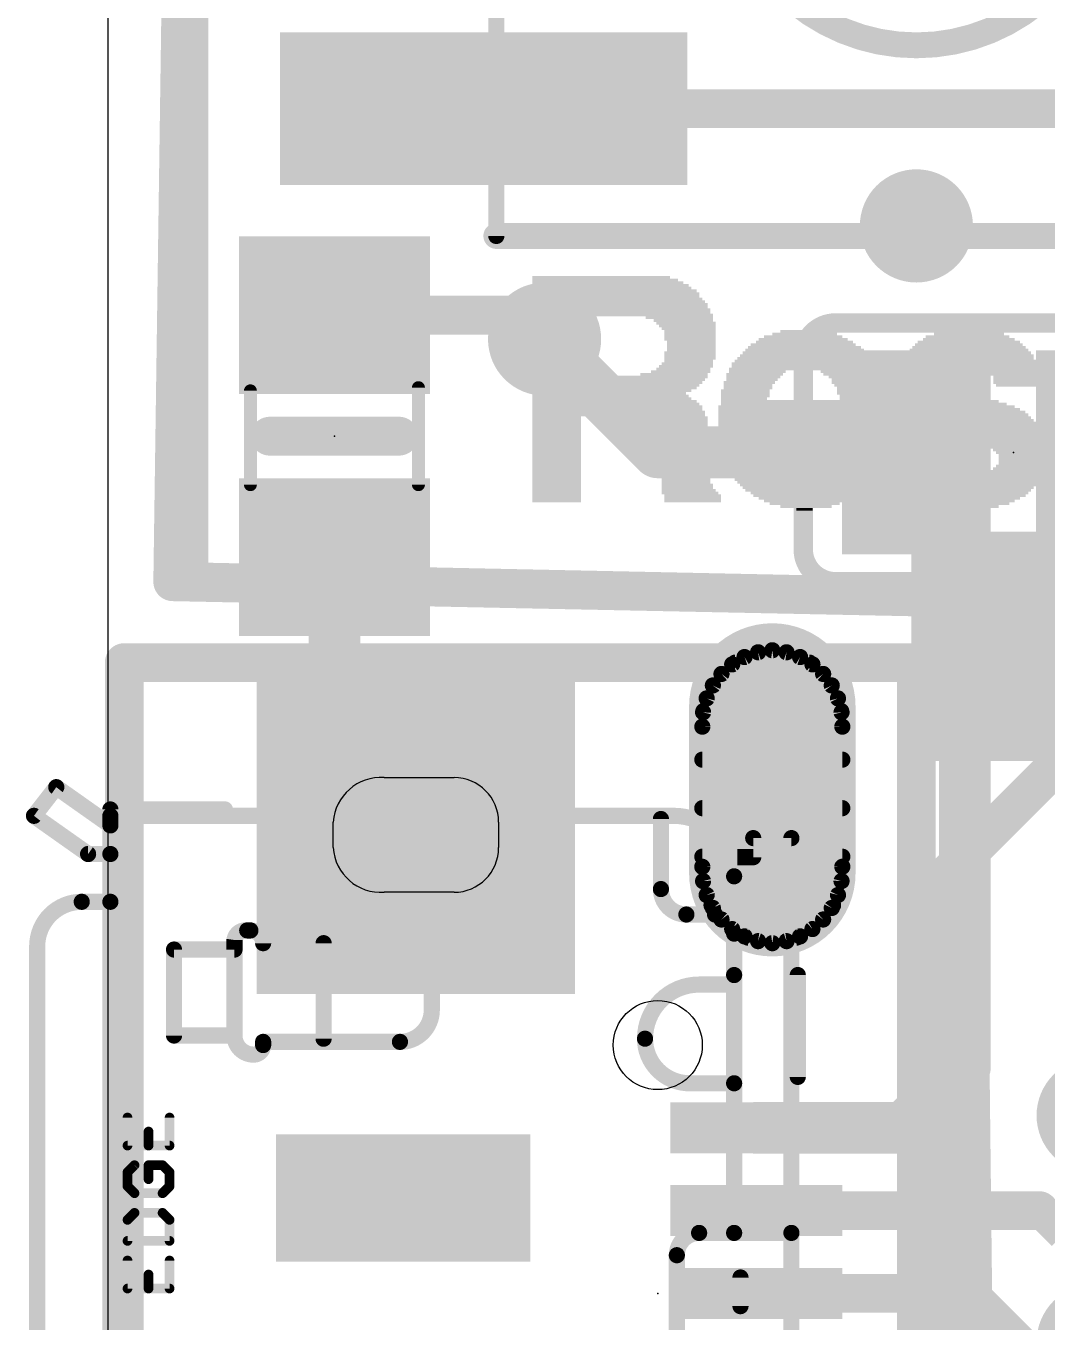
# Model space of a CAD drawing. Extents: x -3.4 to 68.6, y -0.2 to 53.3.
# Drawn here: x -0.65 to 7.38, y 37.88 to 48.05 of the extents above; entities that cross this region are included whole.
import ezdxf

# ---------------------------------------------------------------- set-up
doc = ezdxf.new("R2010")
doc.units = 0
for name, color, linetype in [('1', 12, 'CONTINUOUS'), ('16', 132, 'CONTINUOUS'), ('17', 110, 'CONTINUOUS'), ('18', 3, 'CONTINUOUS'), ('20', 53, 'CONTINUOUS'), ('200', 4, 'CONTINUOUS'), ('21', 40, 'CONTINUOUS'), ('22', 6, 'CONTINUOUS'), ('23', 53, 'CONTINUOUS'), ('24', 53, 'CONTINUOUS'), ('31', 253, 'CONTINUOUS'), ('32', 253, 'CONTINUOUS'), ('51', 253, 'CONTINUOUS')]:
    doc.layers.add(name, color=color, linetype=linetype)

# ---------------------------------------------------------------- blocks, each defined once
blk = doc.blocks.new('RECT')
blk.add_solid([(-0.5, -0.5), (0.5, -0.5), (-0.5, 0.5), (0.5, 0.5)])
blk = doc.blocks.new('OFFSETP100')
at = {"const_width": 1}
blk.add_lwpolyline([(0, 0), (1, 0)], dxfattribs=at)
at = {"const_width": 0.5}
for points in [[(0, 0.25, 1), (0, -0.25)], [(1, -0.25, 1), (1, 0.25)]]:
    blk.add_lwpolyline(points, format="xyb", dxfattribs=at)
blk = doc.blocks.new('SQUAREP')
blk.add_solid([(-0.5, -0.5), (0.5, -0.5), (-0.5, 0.5), (0.5, 0.5)])
blk = doc.blocks.new('ROUNDV')
at = {"const_width": 0.5}
blk.add_lwpolyline([(0, -0.25, 1), (0, 0.25, 1), (0, -0.25)], format="xyb", dxfattribs=at)

msp = doc.modelspace()

# ---------------------------------------------------------------- linework, layer by layer
at = {"layer": '1'}
for points, const_width in [([(0.508, 43.688), (0.635, 52.705)], 0.3048), ([(2.95, 47.403), (9.75, 47.403)], 0.3048), ([(1.778, 45.781), (3.241, 45.781)], 0.3048), ([(3.241, 45.781), (3.429, 45.593)], 0.3048), ([(1.778, 43.881), (1.778, 42.34)], 0.4064), ([(6.731, 43.561), (0.508, 43.688)], 0.3048), ([(6.731, 32.258), (6.731, 43.561)], 0.3048), ([(6.731, 42.802), (7.109, 43.18)], 0.4064), ([(0.127, 43.053), (0.127, 32.893)], 0.3048), ([(6.35, 43.053), (0.127, 43.053)], 0.3048), ([(6.35, 32.893), (6.35, 43.053)], 0.3048), ([(6.731, 39.878), (6.731, 42.802)], 0.4064), ([(1.778, 42.34), (2.418, 41.7)], 0.4064), ([(6.253, 39.4), (6.731, 39.878)], 0.4064), ([(5.093, 39.4), (6.253, 39.4)], 0.4064), ([(5.093, 38.75), (7.315, 38.75)], 0.3048), ([(7.315, 38.75), (7.5038, 38.5612)], 0.254), ([(5.093, 38.1), (6.792, 38.1)], 0.3048), ([(6.792, 38.1), (7.173, 37.719)], 0.254)]:
    msp.add_lwpolyline(points, dxfattribs=dict(at, const_width=const_width))
for points, const_width in [([(2.95, 47.4792, 1), (2.95, 47.3268)], 0.1524), ([(1.778, 45.8572, 1), (1.778, 45.7048)], 0.1524), ([(3.2949, 45.8349, 1), (3.1871, 45.7271)], 0.1524), ([(3.241, 45.7048, 1), (3.241, 45.8572)], 0.1524), ([(3.3751, 45.5391, 1), (3.4829, 45.6469)], 0.1524), ([(1.8796, 43.881, 1), (1.6764, 43.881)], 0.2032), ([(0.5096, 43.7642, 1), (0.5064, 43.6118)], 0.1524), ([(0.4318, 43.6891, 1), (0.5842, 43.6869)], 0.1524), ([(6.8072, 43.561, 1), (6.6548, 43.561)], 0.1524), ([(6.7294, 43.4848, 1), (6.7326, 43.6372)], 0.1524), ([(7.1808, 43.1082, 1), (7.0372, 43.2518)], 0.2032), ([(0.2032, 43.053, 1), (0.0508, 43.053)], 0.1524), ([(0.127, 43.1292, 1), (0.127, 42.9768)], 0.1524), ([(6.4262, 43.053, 1), (6.2738, 43.053)], 0.1524), ([(6.35, 42.9768, 1), (6.35, 43.1292)], 0.1524), ([(6.8326, 42.802, 1), (6.6294, 42.802)], 0.2032), ([(6.6592, 42.8738, 1), (6.8028, 42.7302)], 0.2032), ([(1.8498, 42.4118, 1), (1.7062, 42.2682)], 0.2032), ([(1.6764, 42.34, 1), (1.8796, 42.34)], 0.2032), ([(2.3462, 41.6282, 1), (2.4898, 41.7718)], 0.2032), ([(6.8028, 39.8062, 1), (6.6592, 39.9498)], 0.2032), ([(6.6294, 39.878, 1), (6.8326, 39.878)], 0.2032), ([(5.093, 39.5016, 1), (5.093, 39.2984)], 0.2032), ([(6.253, 39.2984, 1), (6.253, 39.5016)], 0.2032), ([(6.1812, 39.4718, 1), (6.3248, 39.3282)], 0.2032), ([(5.093, 38.8262, 1), (5.093, 38.6738)], 0.1524), ([(7.3599, 38.7949, 1), (7.2701, 38.7051)], 0.127), ([(7.315, 38.6738, 1), (7.315, 38.8262)], 0.1524), ([(5.093, 38.1762, 1), (5.093, 38.0238)], 0.1524), ([(6.8369, 38.1449, 1), (6.7471, 38.0551)], 0.127), ([(6.792, 38.0238, 1), (6.792, 38.1762)], 0.1524)]:
    msp.add_lwpolyline(points, format="xyb", dxfattribs=dict(at, const_width=const_width))
at = {"layer": '16'}
for points, const_width in [([(0.635, 43.688), (0.635, 52.705)], 0.3048), ([(11.176, 45.974), (6.477, 41.275)], 0.3048), ([(3.429, 45.593), (4.318, 44.704)], 0.4064), ([(4.318, 44.704), (6.35, 44.704)], 0.4064), ([(6.731, 43.561), (0.635, 43.688)], 0.3048), ([(6.858, 32.258), (6.731, 43.561)], 0.3048), ([(0.127, 43.053), (0.127, 32.893)], 0.3048), ([(6.35, 43.053), (0.127, 43.053)], 0.3048), ([(6.35, 32.893), (6.35, 43.053)], 0.3048), ([(6.477, 29.21), (6.477, 41.275)], 0.3048)]:
    msp.add_lwpolyline(points, dxfattribs=dict(at, const_width=const_width))
for points, const_width in [([(3.5008, 45.6648, 1), (3.3572, 45.5212)], 0.2032), ([(4.318, 44.8056, 1), (4.318, 44.6024)], 0.2032), ([(6.35, 44.6024, 1), (6.35, 44.8056)], 0.2032), ([(4.2462, 44.6322, 1), (4.3898, 44.7758)], 0.2032), ([(0.6366, 43.7642, 1), (0.6334, 43.6118)], 0.1524), ([(0.5588, 43.688, 1), (0.7112, 43.688)], 0.1524), ([(6.8072, 43.5619, 1), (6.6548, 43.5601)], 0.1524), ([(6.7294, 43.4848, 1), (6.7326, 43.6372)], 0.1524), ([(0.2032, 43.053, 1), (0.0508, 43.053)], 0.1524), ([(0.127, 43.1292, 1), (0.127, 42.9768)], 0.1524), ([(6.4262, 43.053, 1), (6.2738, 43.053)], 0.1524), ([(6.35, 42.9768, 1), (6.35, 43.1292)], 0.1524), ([(6.5532, 41.275, 1), (6.4008, 41.275)], 0.1524), ([(6.4231, 41.3289, 1), (6.5309, 41.2211)], 0.1524)]:
    msp.add_lwpolyline(points, format="xyb", dxfattribs=dict(at, const_width=const_width))
at = {"layer": '20'}
for p, q in [((0, 21.209), (0, 52.34)), ((2.168, 42.15), (2.718, 42.15)), ((1.768, 41.6), (1.768, 41.8)), ((3.068, 41.8), (3.068, 41.6)), ((2.718, 41.25), (2.168, 41.25))]:
    msp.add_line(p, q, dxfattribs=at)
msp.add_circle((4.318, 40.05), 0.35, dxfattribs=at)
for centre, radius, start, end in [((2.143, 41.775), 0.3758, 86.1859, 176.1859), ((2.718, 41.8), 0.35, 0, 90), ((2.143, 41.625), 0.3758, 183.8141, 273.8141), ((2.718, 41.6), 0.35, 270, 0)]:
    msp.add_arc(centre, radius, start, end, dxfattribs=at)
at = {"layer": '21'}
for points, const_width in [([(6.35, 47.8997, 1), (6.35, 50.9063, 1), (6.35, 47.8997)], 0.2032), ([(3.05, 46.4538, 1), (3.05, 46.3522)], 0.1016), ([(1.27, 44.9072, 1), (1.27, 44.7548)], 0.1524), ([(2.286, 44.7548, 1), (2.286, 44.9072)], 0.1524), ([(0.018, 41.9318, 1), (0.018, 41.8682)], 0.0635), ([(0.0498, 41.9, 1), (-0.0137, 41.9)], 0.0635), ([(0.918, 41.8682, 1), (0.918, 41.9318)], 0.0635), ([(5.4497, 40.6, 1), (5.3863, 40.6)], 0.0635), ([(5.3863, 39.8, 1), (5.4497, 39.8)], 0.0635)]:
    msp.add_lwpolyline(points, format="xyb", dxfattribs=dict(at, const_width=const_width))
for points, const_width in [([(9.65, 46.403), (3.05, 46.403)], 0.2032), ([(2.286, 44.831), (1.27, 44.831)], 0.3048), ([(0.918, 41.9), (0.018, 41.9)], 0.127), ([(0.018, 41.9), (0.018, 34.3)], 0.127), ([(5.418, 40.6), (5.418, 39.8)], 0.127)]:
    msp.add_lwpolyline(points, dxfattribs=dict(at, const_width=const_width))
at = {"layer": '22'}
for points, const_width in [([(5.715, 45.72, 0.4142), (5.461, 45.466)], 0.1524), ([(5.715, 45.7581, 1), (5.715, 45.6819)], 0.0762), ([(5.715, 45.6819, 1), (5.715, 45.7581)], 0.0762), ([(5.4991, 45.466, 1), (5.4229, 45.466)], 0.0762), ([(5.4229, 45.466, 1), (5.4991, 45.466)], 0.0762), ([(5.461, 43.942, 0.4142), (5.715, 43.688)], 0.1524), ([(5.4991, 43.942, 1), (5.4229, 43.942)], 0.0762), ([(5.4229, 43.942, 1), (5.4991, 43.942)], 0.0762), ([(5.715, 43.7261, 1), (5.715, 43.6499)], 0.0762), ([(5.715, 43.6499, 1), (5.715, 43.7261)], 0.0762)]:
    msp.add_lwpolyline(points, format="xyb", dxfattribs=dict(at, const_width=const_width))
at = {"layer": '22', "const_width": 0.1524}
for points in [[(8.509, 45.72), (5.715, 45.72)], [(5.461, 45.466), (5.461, 43.942)], [(5.715, 43.688), (8.509, 43.688)]]:
    msp.add_lwpolyline(points, dxfattribs=at)
at = {"layer": '23'}
for p in [(1.778, 44.831), (4.318, 38.1)]:
    msp.add_point(p, dxfattribs=at)
at = {"layer": '24'}
msp.add_point((7.112, 44.704), dxfattribs=at)
at = {"layer": '31', "const_width": 0.127}
for points in [[(4.9999, 43.0967), (4.9028, 43.0392)], [(5.1063, 43.1341), (4.9999, 43.0967)], [(5.218, 43.15), (5.1063, 43.1341)], [(5.3297, 43.1341), (5.218, 43.15)], [(5.4361, 43.0967), (5.3297, 43.1341)], [(5.5332, 43.0392), (5.4361, 43.0967)], [(4.9028, 43.0392), (4.8187, 42.9639)], [(4.9261, 43.053), (5.5099, 43.053)], [(5.6173, 42.9639), (5.5332, 43.0392)], [(4.8187, 42.9639), (4.751, 42.8737)], [(4.7903, 42.926), (5.6457, 42.926)], [(5.685, 42.8737), (5.6173, 42.9639)], [(4.751, 42.8737), (4.7022, 42.7719)], [(4.7152, 42.799), (5.7208, 42.799)], [(5.7338, 42.7719), (5.685, 42.8737)], [(4.7022, 42.7719), (4.6742, 42.6627)], [(5.7618, 42.6627), (5.7338, 42.7719)], [(4.6742, 42.6627), (4.668, 42.55)], [(4.6766, 42.672), (5.7594, 42.672)], [(5.768, 42.55), (5.7618, 42.6627)], [(4.668, 42.55), (4.668, 41.45)], [(4.668, 42.545), (5.768, 42.545)], [(5.768, 41.45), (5.768, 42.55)], [(4.668, 42.418), (5.768, 42.418)], [(4.668, 42.291), (5.768, 42.291)], [(4.668, 42.164), (5.768, 42.164)], [(4.668, 42.037), (5.768, 42.037)], [(4.668, 41.91), (5.768, 41.91)], [(4.668, 41.783), (5.768, 41.783)], [(4.668, 41.656), (5.768, 41.656)], [(4.668, 41.529), (5.768, 41.529)], [(4.668, 41.45), (4.6742, 41.3373)], [(4.6706, 41.402), (5.7654, 41.402)], [(5.7618, 41.3373), (5.768, 41.45)], [(4.6742, 41.3373), (4.7022, 41.2281)], [(4.6902, 41.275), (5.7458, 41.275)], [(5.7338, 41.2281), (5.7618, 41.3373)], [(4.7022, 41.2281), (4.751, 41.1263)], [(5.685, 41.1263), (5.7338, 41.2281)], [(4.7406, 41.148), (5.6954, 41.148)], [(4.751, 41.1263), (4.8187, 41.0361)], [(5.6173, 41.0361), (5.685, 41.1263)], [(4.8187, 41.0361), (4.9028, 40.9608)], [(4.8356, 41.021), (5.6004, 41.021)], [(4.9028, 40.9608), (4.9999, 40.9033)], [(5.4361, 40.9033), (5.5332, 40.9608)], [(5.5332, 40.9608), (5.6173, 41.0361)], [(4.9999, 40.9033), (5.1063, 40.8659)], [(5.0264, 40.894), (5.4096, 40.894)], [(5.1063, 40.8659), (5.218, 40.85)], [(5.218, 40.85), (5.3297, 40.8659)], [(5.3297, 40.8659), (5.4361, 40.9033)]]:
    msp.add_lwpolyline(points, dxfattribs=at)
at = {"layer": '31', "const_width": 0.0635}
for points in [[(4.9893, 43.1266, 1), (5.0104, 43.0667)], [(5.016, 43.0693, 1), (4.9837, 43.124)], [(5.1018, 43.1655, 1), (5.1108, 43.1026)], [(5.1168, 43.1041, 1), (5.0958, 43.164)], [(5.2225, 43.1814, 1), (5.2135, 43.1186)], [(5.2225, 43.1186, 1), (5.2135, 43.1814)], [(5.3402, 43.164, 1), (5.3192, 43.1041)], [(5.3252, 43.1026, 1), (5.3342, 43.1655)], [(5.4523, 43.124, 1), (5.42, 43.0693)], [(5.4256, 43.0667, 1), (5.4467, 43.1266)], [(4.8866, 43.0665, 1), (4.9189, 43.0119)], [(4.9239, 43.0156, 1), (4.8816, 43.0629)], [(4.9261, 43.0848, 1), (4.9261, 43.0213)], [(5.5544, 43.0629, 1), (5.5121, 43.0156)], [(5.5099, 43.0213, 1), (5.5099, 43.0848)], [(5.5171, 43.0119, 1), (5.5494, 43.0665)], [(4.7903, 42.9578, 1), (4.7903, 42.8942)], [(4.7975, 42.9876, 1), (4.8399, 42.9403)], [(4.8441, 42.9449, 1), (4.7933, 42.983)], [(5.6427, 42.983, 1), (5.5919, 42.9449)], [(5.5961, 42.9403, 1), (5.6385, 42.9876)], [(5.6457, 42.8942, 1), (5.6457, 42.9578)], [(4.7152, 42.8308, 1), (4.7152, 42.7672)], [(4.7256, 42.8927, 1), (4.7764, 42.8546)], [(4.7796, 42.8599, 1), (4.7224, 42.8874)], [(5.7136, 42.8874, 1), (5.6564, 42.8599)], [(5.6596, 42.8546, 1), (5.7104, 42.8927)], [(5.7208, 42.7672, 1), (5.7208, 42.8308)], [(4.6736, 42.7857, 1), (4.7308, 42.7582)], [(4.733, 42.7641, 1), (4.6714, 42.7798)], [(5.7646, 42.7798, 1), (5.703, 42.7641)], [(5.7052, 42.7582, 1), (5.7624, 42.7857)], [(4.6434, 42.6705, 1), (4.7049, 42.6548)], [(4.7059, 42.6609, 1), (4.6425, 42.6644)], [(4.6766, 42.7038, 1), (4.6766, 42.6403)], [(5.7935, 42.6644, 1), (5.7301, 42.6609)], [(5.7311, 42.6548, 1), (5.7926, 42.6705)], [(5.7594, 42.6403, 1), (5.7594, 42.7038)], [(4.668, 42.5768, 1), (4.668, 42.5132)], [(4.6363, 42.5517, 1), (4.6997, 42.5483)], [(4.6997, 42.55, 1), (4.6363, 42.55)], [(5.7998, 42.55, 1), (5.7363, 42.55)], [(5.7363, 42.5483, 1), (5.7997, 42.5517)], [(5.768, 42.5132, 1), (5.768, 42.5768)], [(4.668, 42.4498, 1), (4.668, 42.3862)], [(5.768, 42.3862, 1), (5.768, 42.4498)], [(4.668, 42.3228, 1), (4.668, 42.2593)], [(5.768, 42.2593, 1), (5.768, 42.3228)], [(4.668, 42.1958, 1), (4.668, 42.1322)], [(5.768, 42.1322, 1), (5.768, 42.1958)], [(4.668, 42.0688, 1), (4.668, 42.0052)], [(5.768, 42.0052, 1), (5.768, 42.0688)], [(4.668, 41.9418, 1), (4.668, 41.8783)], [(5.768, 41.8783, 1), (5.768, 41.9418)], [(4.668, 41.8148, 1), (4.668, 41.7512)], [(5.768, 41.7512, 1), (5.768, 41.8148)], [(4.668, 41.6878, 1), (4.668, 41.6242)], [(5.768, 41.6242, 1), (5.768, 41.6878)], [(4.668, 41.5608, 1), (4.668, 41.4973)], [(5.768, 41.4973, 1), (5.768, 41.5608)], [(4.6997, 41.4517, 1), (4.6363, 41.4483)], [(4.6363, 41.45, 1), (4.6997, 41.45)], [(4.6706, 41.4338, 1), (4.6706, 41.3702)], [(5.7997, 41.4483, 1), (5.7363, 41.4517)], [(5.7363, 41.45, 1), (5.7998, 41.45)], [(5.7654, 41.3702, 1), (5.7654, 41.4338)], [(4.7049, 41.3452, 1), (4.6434, 41.3295)], [(4.6425, 41.3356, 1), (4.7059, 41.3391)], [(4.6902, 41.3068, 1), (4.6902, 41.2432)], [(5.7301, 41.3391, 1), (5.7935, 41.3356)], [(5.7926, 41.3295, 1), (5.7311, 41.3452)], [(5.7458, 41.2432, 1), (5.7458, 41.3068)], [(4.7308, 41.2418, 1), (4.6736, 41.2143)], [(4.6714, 41.2202, 1), (4.733, 41.2359)], [(5.703, 41.2359, 1), (5.7646, 41.2202)], [(5.7624, 41.2143, 1), (5.7052, 41.2418)], [(4.7406, 41.1798, 1), (4.7406, 41.1163)], [(4.7764, 41.1454, 1), (4.7256, 41.1073)], [(4.7224, 41.1126, 1), (4.7796, 41.1401)], [(5.6564, 41.1401, 1), (5.7136, 41.1126)], [(5.7104, 41.1073, 1), (5.6596, 41.1454)], [(5.6954, 41.1163, 1), (5.6954, 41.1798)], [(4.8399, 41.0597, 1), (4.7975, 41.0124)], [(4.7933, 41.017, 1), (4.8441, 41.0551)], [(4.8356, 41.0528, 1), (4.8356, 40.9892)], [(4.9189, 40.9881, 1), (4.8866, 40.9335)], [(4.8816, 40.9371, 1), (4.9239, 40.9844)], [(5.5121, 40.9844, 1), (5.5544, 40.9371)], [(5.5494, 40.9335, 1), (5.5171, 40.9881)], [(5.5919, 41.0551, 1), (5.6427, 41.017)], [(5.6385, 41.0124, 1), (5.5961, 41.0597)], [(5.6004, 40.9892, 1), (5.6004, 41.0528)], [(5.0104, 40.9333, 1), (4.9893, 40.8734)], [(4.9837, 40.876, 1), (5.016, 40.9307)], [(5.0264, 40.9258, 1), (5.0264, 40.8623)], [(5.1108, 40.8974, 1), (5.1018, 40.8345)], [(5.0958, 40.836, 1), (5.1168, 40.8959)], [(5.2135, 40.8814, 1), (5.2225, 40.8186)], [(5.2135, 40.8186, 1), (5.2225, 40.8814)], [(5.3192, 40.8959, 1), (5.3402, 40.836)], [(5.3342, 40.8345, 1), (5.3252, 40.8974)], [(5.42, 40.9307, 1), (5.4523, 40.876)], [(5.4096, 40.8623, 1), (5.4096, 40.9258)], [(5.4467, 40.8734, 1), (5.4256, 40.9333)]]:
    msp.add_lwpolyline(points, format="xyb", dxfattribs=at)
at = {"layer": '51'}
for points, const_width in [([(3.05, 46.403), (3.05, 52.403)], 0.127), ([(1.118, 45.187), (1.118, 44.45)], 0.1016), ([(2.438, 45.212), (2.438, 44.45)], 0.1016), ([(-0.407, 42.075), (-0.582, 41.85)], 0.127), ([(-0.407, 42.075), (0.018, 41.775)], 0.127), ([(-0.582, 41.85), (-0.157, 41.55)], 0.127), ([(4.443, 41.85), (0.018, 41.85)], 0.127), ([(0.018, 41.85), (0.018, 41.775)], 0.127), ([(0.018, 41.775), (0.018, 41.55)], 0.127), ([(4.343, 41.825), (4.343, 41.275)], 0.127), ([(5.068, 41.525), (5.068, 41.675)], 0.127), ([(5.068, 41.675), (5.368, 41.675)], 0.127), ([(5.368, 41.675), (5.368, 38.575)], 0.127), ([(-0.157, 41.55), (0.018, 41.55)], 0.127), ([(0.018, 41.55), (0.018, 41.175)], 0.127), ([(4.943, 41.525), (5.068, 41.525)], 0.127), ([(4.918, 40.925), (4.918, 41.375)], 0.127), ([(0.018, 41.175), (-0.207, 41.175)], 0.127), ([(0.018, 41.175), (0.018, 35)], 0.127), ([(4.543, 41.075), (4.768, 41.075)], 0.127), ([(0.993, 40.8), (0.993, 40.875)], 0.127), ([(1.093, 40.95), (1.118, 40.95)], 0.127), ([(1.218, 40.85), (1.693, 40.85)], 0.127), ([(1.693, 40.85), (2.268, 40.85)], 0.127), ([(1.693, 40.85), (1.693, 40.1)], 0.127), ([(4.918, 40.925), (4.918, 40.6)], 0.127), ([(-0.557, 40.825), (-0.557, 35.325)], 0.127), ([(0.518, 40.125), (0.518, 40.8)], 0.127), ([(0.518, 40.8), (0.993, 40.8)], 0.127), ([(0.993, 40.8), (0.993, 40.1)], 0.127), ([(2.543, 40.575), (2.543, 40.325)], 0.127), ([(4.918, 39.75), (4.918, 40.6)], 0.127), ([(4.843, 40.525), (4.643, 40.525)], 0.127), ([(0.993, 40.125), (0.518, 40.125)], 0.127), ([(2.293, 40.075), (1.218, 40.075)], 0.127), ([(1.218, 40.075), (1.218, 40.05)], 0.127), ([(4.568, 39.75), (4.918, 39.75)], 0.127), ([(4.918, 38.575), (4.918, 39.75)], 0.127), ([(0.1526, 39.481), (0.1526, 39.2607)], 0.0762), ([(0.4831, 39.2607), (0.4831, 39.481)], 0.0762), ([(0.3179, 39.2607), (0.3179, 39.3709)], 0.0762), ([(0.1526, 39.2607), (0.4831, 39.2607)], 0.0762), ([(0.2077, 39.1068), (0.1526, 39.0517)], 0.0762), ([(0.1526, 39.0517), (0.1526, 38.9416)], 0.0762), ([(0.428, 39.1068), (0.3179, 39.1068)], 0.0762), ([(0.3179, 39.1068), (0.3179, 38.9967)], 0.0762), ([(0.4831, 39.0517), (0.428, 39.1068)], 0.0762), ([(0.4831, 38.9416), (0.4831, 39.0517)], 0.0762), ([(0.1526, 38.9416), (0.2077, 38.8865)], 0.0762), ([(0.428, 38.8865), (0.4831, 38.9416)], 0.0762), ([(0.2077, 38.8865), (0.428, 38.8865)], 0.0762), ([(0.2077, 38.7326), (0.1526, 38.6775)], 0.0762), ([(0.1526, 38.6775), (0.1526, 38.5123)], 0.0762), ([(0.428, 38.7326), (0.2077, 38.7326)], 0.0762), ([(0.4831, 38.6775), (0.428, 38.7326)], 0.0762), ([(0.4831, 38.5123), (0.4831, 38.6775)], 0.0762), ([(4.643, 38.575), (4.918, 38.575)], 0.127), ([(4.918, 38.575), (5.368, 38.575)], 0.127), ([(5.368, 38.575), (5.368, 37.575)], 0.127), ([(0.1526, 38.5123), (0.4831, 38.5123)], 0.0762), ([(0.1526, 38.3584), (0.1526, 38.1381)], 0.0762), ([(0.4831, 38.1381), (0.4831, 38.3584)], 0.0762), ([(4.468, 37.775), (4.468, 38.4)], 0.127), ([(0.3179, 38.1381), (0.3179, 38.2483)], 0.0762), ([(4.493, 38.225), (4.968, 38.225)], 0.127), ([(4.968, 38.225), (4.968, 38)], 0.127), ([(0.1526, 38.1381), (0.4831, 38.1381)], 0.0762), ([(4.968, 38), (4.493, 38)], 0.127)]:
    msp.add_lwpolyline(points, dxfattribs=dict(at, const_width=const_width))
for points, const_width in [([(3.0183, 46.403, 1), (3.0818, 46.403)], 0.0635), ([(1.1434, 45.187, 1), (1.0926, 45.187)], 0.0508), ([(2.4634, 45.212, 1), (2.4126, 45.212)], 0.0508), ([(1.0926, 44.45, 1), (1.1434, 44.45)], 0.0508), ([(2.4126, 44.45, 1), (2.4634, 44.45)], 0.0508), ([(-0.3887, 42.1009, 1), (-0.4253, 42.0491)], 0.0635), ([(-0.3819, 42.0555, 1), (-0.4321, 42.0945)], 0.0635), ([(-0.5637, 41.8759, 1), (-0.6003, 41.8241)], 0.0635), ([(-0.6071, 41.8695, 1), (-0.5569, 41.8305)], 0.0635), ([(0.018, 41.8818, 1), (0.018, 41.8182)], 0.0635), ([(0.0498, 41.85, 1), (-0.0137, 41.85)], 0.0635), ([(0.0498, 41.775, 1), (-0.0137, 41.775)], 0.0635), ([(-0.0003, 41.7491, 1), (0.0363, 41.8009)], 0.0635), ([(4.3747, 41.825, 1), (4.3113, 41.825)], 0.0635), ([(4.443, 41.8818, 1), (4.443, 41.8182)], 0.0635), ([(4.918, 41.375, 0.4142), (4.443, 41.85)], 0.127), ([(4.443, 41.8182, 1), (4.443, 41.8818)], 0.0635), ([(-0.0137, 41.775, 1), (0.0498, 41.775)], 0.0635), ([(5.068, 41.7068, 1), (5.068, 41.6433)], 0.0635), ([(5.0998, 41.675, 1), (5.0363, 41.675)], 0.0635), ([(5.3998, 41.675, 1), (5.3363, 41.675)], 0.0635), ([(5.368, 41.6433, 1), (5.368, 41.7068)], 0.0635), ([(-0.157, 41.5818, 1), (-0.157, 41.5183)], 0.0635), ([(-0.1753, 41.5241, 1), (-0.1387, 41.5759)], 0.0635), ([(0.0498, 41.55, 1), (-0.0137, 41.55)], 0.0635), ([(-0.0137, 41.55, 1), (0.0498, 41.55)], 0.0635), ([(0.018, 41.5183, 1), (0.018, 41.5818)], 0.0635), ([(4.943, 41.5568, 1), (4.943, 41.4932)], 0.0635), ([(5.0363, 41.525, 1), (5.0998, 41.525)], 0.0635), ([(5.068, 41.4932, 1), (5.068, 41.5568)], 0.0635), ([(4.9497, 41.375, 1), (4.8863, 41.375)], 0.0635), ([(4.343, 41.275, 0.4142), (4.543, 41.075)], 0.127), ([(4.3747, 41.275, 1), (4.3113, 41.275)], 0.0635), ([(4.8863, 41.375, 1), (4.9497, 41.375)], 0.0635), ([(-0.207, 41.175, 0.4142), (-0.557, 40.825)], 0.127), ([(-0.207, 41.2068, 1), (-0.207, 41.1433)], 0.0635), ([(-0.207, 41.1433, 1), (-0.207, 41.2068)], 0.0635), ([(0.0498, 41.175, 1), (-0.0137, 41.175)], 0.0635), ([(0.018, 41.1433, 1), (0.018, 41.2068)], 0.0635), ([(4.3113, 41.275, 1), (4.3747, 41.275)], 0.0635), ([(-0.0137, 41.175, 1), (0.0498, 41.175)], 0.0635), ([(4.543, 41.1068, 1), (4.543, 41.0433)], 0.0635), ([(4.543, 41.0433, 1), (4.543, 41.1068)], 0.0635), ([(4.768, 41.1068, 1), (4.768, 41.0433)], 0.0635), ([(4.918, 40.925, 0.4142), (4.768, 41.075)], 0.127), ([(4.768, 41.0433, 1), (4.768, 41.1068)], 0.0635), ([(1.093, 40.95, 0.4142), (0.993, 40.875)], 0.127), ([(1.0248, 40.875, 1), (0.9612, 40.875)], 0.0635), ([(1.093, 40.9818, 1), (1.093, 40.9183)], 0.0635), ([(1.118, 40.9818, 1), (1.118, 40.9183)], 0.0635), ([(1.218, 40.85, 0.4142), (1.118, 40.95)], 0.127), ([(1.0885, 40.9186, 1), (1.0975, 40.9814)], 0.0635), ([(1.118, 40.9183, 1), (1.118, 40.9818)], 0.0635), ([(1.218, 40.8818, 1), (1.218, 40.8182)], 0.0635), ([(1.693, 40.8818, 1), (1.693, 40.8182)], 0.0635), ([(1.7248, 40.85, 1), (1.6613, 40.85)], 0.0635), ([(1.693, 40.8182, 1), (1.693, 40.8818)], 0.0635), ([(2.268, 40.8818, 1), (2.268, 40.8182)], 0.0635), ([(2.543, 40.575, 0.4142), (2.268, 40.85)], 0.127), ([(2.268, 40.8182, 1), (2.268, 40.8818)], 0.0635), ([(4.9497, 40.925, 1), (4.8863, 40.925)], 0.0635), ([(4.8863, 40.925, 1), (4.9497, 40.925)], 0.0635), ([(4.8863, 40.925, 1), (4.9497, 40.925)], 0.0635), ([(-0.5252, 40.825, 1), (-0.5888, 40.825)], 0.0635), ([(-0.5888, 40.825, 1), (-0.5252, 40.825)], 0.0635), ([(0.518, 40.8318, 1), (0.518, 40.7683)], 0.0635), ([(0.5497, 40.8, 1), (0.4863, 40.8)], 0.0635), ([(0.9616, 40.8795, 1), (1.0244, 40.8705)], 0.0635), ([(1.0248, 40.8, 1), (0.9612, 40.8)], 0.0635), ([(0.9612, 40.8, 1), (1.0248, 40.8)], 0.0635), ([(0.993, 40.7683, 1), (0.993, 40.8318)], 0.0635), ([(1.1863, 40.85, 1), (1.2497, 40.85)], 0.0635), ([(2.5748, 40.575, 1), (2.5112, 40.575)], 0.0635), ([(4.843, 40.525, 0.4142), (4.918, 40.6)], 0.127), ([(4.9497, 40.6, 1), (4.8863, 40.6)], 0.0635), ([(4.9497, 40.6, 1), (4.8863, 40.6)], 0.0635), ([(4.8863, 40.6, 1), (4.9497, 40.6)], 0.0635), ([(2.5112, 40.575, 1), (2.5748, 40.575)], 0.0635), ([(4.643, 40.525, 0.4142), (4.218, 40.1)], 0.127), ([(4.643, 40.5568, 1), (4.643, 40.4932)], 0.0635), ([(4.643, 40.4932, 1), (4.643, 40.5568)], 0.0635), ([(4.843, 40.5568, 1), (4.843, 40.4932)], 0.0635), ([(4.843, 40.4932, 1), (4.843, 40.5568)], 0.0635), ([(2.293, 40.075, 0.4142), (2.543, 40.325)], 0.127), ([(2.5748, 40.325, 1), (2.5112, 40.325)], 0.0635), ([(2.5112, 40.325, 1), (2.5748, 40.325)], 0.0635), ([(0.518, 40.1568, 1), (0.518, 40.0932)], 0.0635), ([(0.4863, 40.125, 1), (0.5497, 40.125)], 0.0635), ([(0.993, 40.125, 0.4142), (1.143, 39.975)], 0.127), ([(1.0248, 40.125, 1), (0.9612, 40.125)], 0.0635), ([(0.9612, 40.1, 1), (1.0248, 40.1)], 0.0635), ([(0.993, 40.0932, 1), (0.993, 40.1568)], 0.0635), ([(1.143, 39.975, 0.4142), (1.218, 40.05)], 0.127), ([(1.218, 40.1068, 1), (1.218, 40.0433)], 0.0635), ([(1.2497, 40.075, 1), (1.1863, 40.075)], 0.0635), ([(1.2497, 40.05, 1), (1.1863, 40.05)], 0.0635), ([(1.6613, 40.1, 1), (1.7248, 40.1)], 0.0635), ([(2.293, 40.1068, 1), (2.293, 40.0433)], 0.0635), ([(2.293, 40.0433, 1), (2.293, 40.1068)], 0.0635), ([(4.218, 40.1, 0.4142), (4.568, 39.75)], 0.127), ([(4.2497, 40.1, 1), (4.1863, 40.1)], 0.0635), ([(4.1863, 40.1, 1), (4.2497, 40.1)], 0.0635), ([(1.143, 40.0068, 1), (1.143, 39.9432)], 0.0635), ([(1.143, 39.9432, 1), (1.143, 40.0068)], 0.0635), ([(1.1863, 40.05, 1), (1.2497, 40.05)], 0.0635), ([(4.568, 39.7818, 1), (4.568, 39.7182)], 0.0635), ([(4.568, 39.7182, 1), (4.568, 39.7818)], 0.0635), ([(4.9497, 39.75, 1), (4.8863, 39.75)], 0.0635), ([(4.918, 39.7182, 1), (4.918, 39.7818)], 0.0635), ([(4.8863, 39.75, 1), (4.9497, 39.75)], 0.0635), ([(0.1717, 39.481, 1), (0.1336, 39.481)], 0.0381), ([(0.5021, 39.481, 1), (0.4641, 39.481)], 0.0381), ([(0.3369, 39.3709, 1), (0.2988, 39.3709)], 0.0381), ([(0.1526, 39.2798, 1), (0.1526, 39.2417)], 0.0381), ([(0.4831, 39.2417, 1), (0.4831, 39.2798)], 0.0381), ([(0.1336, 39.2607, 1), (0.1717, 39.2607)], 0.0381), ([(0.2988, 39.2607, 1), (0.3369, 39.2607)], 0.0381), ([(0.4641, 39.2607, 1), (0.5021, 39.2607)], 0.0381), ([(0.1717, 39.0517, 1), (0.1336, 39.0517)], 0.0381), ([(0.1391, 39.0652, 1), (0.1661, 39.0383)], 0.0381), ([(0.2212, 39.0934, 1), (0.1942, 39.1203)], 0.0381), ([(0.3369, 39.1068, 1), (0.2988, 39.1068)], 0.0381), ([(0.3179, 39.1259, 1), (0.3179, 39.0878)], 0.0381), ([(0.4415, 39.1203, 1), (0.4146, 39.0934)], 0.0381), ([(0.428, 39.0878, 1), (0.428, 39.1259)], 0.0381), ([(0.5021, 39.0517, 1), (0.4641, 39.0517)], 0.0381), ([(0.4696, 39.0383, 1), (0.4966, 39.0652)], 0.0381), ([(0.1661, 38.9551, 1), (0.1391, 38.9281)], 0.0381), ([(0.2988, 38.9967, 1), (0.3369, 38.9967)], 0.0381), ([(0.4966, 38.9281, 1), (0.4696, 38.9551)], 0.0381), ([(0.1336, 38.9416, 1), (0.1717, 38.9416)], 0.0381), ([(0.2077, 38.9056, 1), (0.2077, 38.8675)], 0.0381), ([(0.1942, 38.873, 1), (0.2212, 38.9)], 0.0381), ([(0.4146, 38.9, 1), (0.4415, 38.873)], 0.0381), ([(0.428, 38.8675, 1), (0.428, 38.9056)], 0.0381), ([(0.4641, 38.9416, 1), (0.5021, 38.9416)], 0.0381), ([(0.1717, 38.6775, 1), (0.1336, 38.6775)], 0.0381), ([(0.1391, 38.691, 1), (0.1661, 38.6641)], 0.0381), ([(0.2077, 38.7517, 1), (0.2077, 38.7136)], 0.0381), ([(0.2212, 38.7191, 1), (0.1942, 38.7461)], 0.0381), ([(0.4415, 38.7461, 1), (0.4146, 38.7191)], 0.0381), ([(0.428, 38.7136, 1), (0.428, 38.7517)], 0.0381), ([(0.5021, 38.6775, 1), (0.4641, 38.6775)], 0.0381), ([(0.4696, 38.6641, 1), (0.4966, 38.691)], 0.0381), ([(4.643, 38.575, 0.4142), (4.468, 38.4)], 0.127), ([(4.643, 38.6068, 1), (4.643, 38.5433)], 0.0635), ([(4.643, 38.5433, 1), (4.643, 38.6068)], 0.0635), ([(4.918, 38.6068, 1), (4.918, 38.5433)], 0.0635), ([(4.8863, 38.575, 1), (4.9497, 38.575)], 0.0635), ([(4.918, 38.5433, 1), (4.918, 38.6068)], 0.0635), ([(5.3998, 38.575, 1), (5.3363, 38.575)], 0.0635), ([(5.3363, 38.575, 1), (5.3998, 38.575)], 0.0635), ([(5.368, 38.5433, 1), (5.368, 38.6068)], 0.0635), ([(0.1526, 38.5314, 1), (0.1526, 38.4933)], 0.0381), ([(0.1336, 38.5123, 1), (0.1717, 38.5123)], 0.0381), ([(0.4641, 38.5123, 1), (0.5021, 38.5123)], 0.0381), ([(0.4831, 38.4933, 1), (0.4831, 38.5314)], 0.0381), ([(0.1717, 38.3584, 1), (0.1336, 38.3584)], 0.0381), ([(0.5021, 38.3584, 1), (0.4641, 38.3584)], 0.0381), ([(4.4997, 38.4, 1), (4.4363, 38.4)], 0.0635), ([(4.4363, 38.4, 1), (4.4997, 38.4)], 0.0635), ([(0.3369, 38.2483, 1), (0.2988, 38.2483)], 0.0381), ([(4.493, 38.2568, 1), (4.493, 38.1932)], 0.0635), ([(4.9997, 38.225, 1), (4.9363, 38.225)], 0.0635), ([(4.968, 38.1932, 1), (4.968, 38.2568)], 0.0635), ([(0.1526, 38.1571, 1), (0.1526, 38.119)], 0.0381), ([(0.4831, 38.119, 1), (0.4831, 38.1571)], 0.0381), ([(0.1336, 38.1381, 1), (0.1717, 38.1381)], 0.0381), ([(0.2988, 38.1381, 1), (0.3369, 38.1381)], 0.0381), ([(0.4641, 38.1381, 1), (0.5021, 38.1381)], 0.0381), ([(4.493, 38.0318, 1), (4.493, 37.9682)], 0.0635), ([(4.968, 37.9682, 1), (4.968, 38.0318)], 0.0635), ([(4.9363, 38, 1), (4.9997, 38)], 0.0635)]:
    msp.add_lwpolyline(points, format="xyb", dxfattribs=dict(at, const_width=const_width))

# ---------------------------------------------------------------- block references
at = {"layer": '1'}
for p, xscale, yscale, rotation in [((2.95, 47.403), 3.2, 1.2, 180), ((1.778, 45.781), 1.24, 1.5, 270), ((1.778, 43.881), 1.24, 1.5, 270), ((5.093, 39.4), 0.4, 1.35, 270), ((5.093, 38.75), 0.4, 1.35, 270), ((5.093, 38.1), 0.4, 1.35, 270)]:
    msp.add_blockref('RECT', p, dxfattribs=dict(at, xscale=xscale, yscale=yscale, rotation=rotation))
at = {"layer": '1', "xscale": 1.6, "yscale": 1.8}
msp.add_blockref('RECT', (7.109, 43.18), dxfattribs=at)
at = {"layer": '1', "xscale": 2}
msp.add_blockref('RECT', (2.318, 38.85), dxfattribs=at)
at = {"layer": '16', "xscale": 1.1684, "yscale": 1.6002}
for p in [(6.35, 44.704), (7.874, 44.704)]:
    msp.add_blockref('RECT', p, dxfattribs=at)
at = {"layer": '17', "xscale": 1.308, "yscale": 1.308, "rotation": 90}
msp.add_blockref('OFFSETP100', (5.218, 41.4), dxfattribs=at)
msp.add_blockref('OFFSETP100', (5.218, 41.4), dxfattribs=at)
at = {"layer": '17', "xscale": 2.413, "yscale": 2.413}
msp.add_blockref('SQUAREP', (2.418, 41.7), dxfattribs=at)
msp.add_blockref('SQUAREP', (2.418, 41.7), dxfattribs=at)
at = {"layer": '18'}
for p, xscale, yscale in [((6.35, 46.482), 0.889, 0.889), ((6.35, 46.482), 0.889, 0.889), ((3.429, 45.593), 0.889, 0.889), ((3.429, 45.593), 0.889, 0.889), ((7.747, 39.497), 0.9064, 0.9064), ((7.747, 39.497), 0.9064, 0.9064), ((7.747, 37.719), 0.9064, 0.9064), ((7.747, 37.719), 0.9064, 0.9064)]:
    msp.add_blockref('ROUNDV', p, dxfattribs=dict(at, xscale=xscale, yscale=yscale))
at = {"layer": '200', "yscale": 0.0212}
for p, xscale in [((3.8733, 46.078), 1.0795), ((3.9051, 46.0568), 1.143), ((3.9474, 46.0145), 1.2276), ((3.958, 45.9933), 1.2488), ((3.9263, 46.0357), 1.1853), ((3.9898, 45.951), 1.3123), ((3.9898, 45.9298), 1.3123), ((4.0003, 45.9087), 1.3334), ((3.9792, 45.9722), 1.2911), ((4.0109, 45.8875), 1.3546), ((4.0215, 45.8663), 1.3758), ((4.0215, 45.8452), 1.3758), ((4.0321, 45.824), 1.3969), ((4.0321, 45.8028), 1.3969), ((3.5241, 45.7605), 0.381), ((3.5241, 45.7393), 0.381), ((3.5241, 45.7182), 0.381), ((3.5241, 45.697), 0.381), ((4.0427, 45.7817), 1.4181), ((4.4872, 45.7605), 0.5291), ((4.5189, 45.7393), 0.4656), ((4.5401, 45.7182), 0.4657), ((4.5507, 45.697), 0.4445), ((3.5241, 45.6758), 0.381), ((3.5241, 45.6547), 0.381), ((3.5241, 45.6335), 0.381), ((3.5241, 45.6123), 0.381), ((3.5241, 45.5912), 0.381), ((4.5612, 45.6758), 0.4233), ((4.5718, 45.6547), 0.4022), ((4.5718, 45.6335), 0.4022), ((4.5718, 45.6123), 0.4022), ((4.5718, 45.5912), 0.4022), ((5.4608, 45.5912), 0.6985), ((5.4608, 45.6123), 0.6138), ((5.4714, 45.6335), 0.508), ((5.4608, 45.6547), 0.3598), ((6.7625, 45.5912), 0.7196), ((6.7519, 45.6123), 0.6561), ((6.7625, 45.6335), 0.5503), ((6.7519, 45.6547), 0.4022), ((3.5241, 45.57), 0.381), ((3.5241, 45.5488), 0.381), ((3.5241, 45.5277), 0.381), ((3.5241, 45.5065), 0.381), ((3.5241, 45.4853), 0.381), ((4.5718, 45.4853), 0.4022), ((4.5824, 45.57), 0.381), ((4.5824, 45.5488), 0.381), ((4.5824, 45.5277), 0.381), ((4.5824, 45.5065), 0.381), ((5.4714, 45.4853), 0.9736), ((5.4714, 45.5065), 0.9313), ((5.4714, 45.5277), 0.889), ((5.4608, 45.5488), 0.8255), ((5.4714, 45.57), 0.762), ((6.7625, 45.4853), 0.9736), ((6.7625, 45.5065), 0.9313), ((6.7625, 45.5277), 0.889), ((6.7625, 45.5488), 0.8466), ((6.7625, 45.57), 0.8043), ((3.5241, 45.4642), 0.381), ((3.5241, 45.443), 0.381), ((3.5241, 45.4218), 0.381), ((3.5241, 45.4007), 0.381), ((4.5507, 45.4007), 0.4022), ((4.5718, 45.4642), 0.4022), ((4.5718, 45.443), 0.4022), ((4.5612, 45.4218), 0.381), ((5.4608, 45.4007), 1.1218), ((5.4608, 45.4218), 1.0795), ((5.4608, 45.443), 1.0371), ((5.4714, 45.4642), 1.016), ((6.7519, 45.4007), 1.0795), ((6.7625, 45.4218), 1.0583), ((6.7625, 45.4642), 1.016), ((6.7625, 45.443), 1.016), ((3.5241, 45.3795), 0.381), ((3.5241, 45.3584), 0.381), ((3.5241, 45.3372), 0.381), ((3.5241, 45.316), 0.381), ((4.0215, 45.2949), 1.3758), ((4.4448, 45.316), 0.5291), ((4.4977, 45.3372), 0.4657), ((4.5189, 45.3584), 0.4233), ((4.5401, 45.3795), 0.4233), ((5.0798, 45.316), 0.4445), ((5.0692, 45.2949), 0.4233), ((5.1327, 45.3584), 0.508), ((5.101, 45.3372), 0.4445), ((5.4608, 45.3795), 1.1218), ((5.7889, 45.3584), 0.508), ((5.8206, 45.3372), 0.4445), ((5.8418, 45.316), 0.4445), ((5.8629, 45.2949), 0.4022), ((6.3815, 45.3372), 0.381), ((6.3815, 45.316), 0.381), ((6.3709, 45.2949), 0.3598), ((6.4344, 45.3795), 0.4445), ((6.4027, 45.3584), 0.381), ((7.0694, 45.3795), 0.4868), ((7.1011, 45.3584), 0.4233), ((7.1117, 45.3372), 0.4022), ((7.1223, 45.316), 0.381), ((7.1435, 45.2949), 0.381), ((4.0109, 45.2737), 1.3546), ((4.0003, 45.2525), 1.3334), ((3.9898, 45.2314), 1.3123), ((3.958, 45.189), 1.2488), ((3.9792, 45.2102), 1.2911), ((5.0057, 45.189), 0.381), ((5.0375, 45.2525), 0.4022), ((5.0269, 45.2314), 0.381), ((5.0269, 45.2102), 0.381), ((5.0586, 45.2737), 0.4022), ((5.8841, 45.2737), 0.4022), ((5.8841, 45.2525), 0.4022), ((5.8947, 45.2314), 0.381), ((5.9158, 45.2102), 0.381), ((5.9158, 45.189), 0.381), ((6.4238, 45.189), 0.4657), ((6.3709, 45.2737), 0.3598), ((6.3709, 45.2525), 0.3598), ((6.3815, 45.2314), 0.381), ((6.3921, 45.2102), 0.4022), ((7.1435, 45.2737), 0.381), ((7.1435, 45.2525), 0.381), ((7.154, 45.2314), 0.3598), ((3.9368, 45.1679), 1.2065), ((3.9474, 45.1467), 1.2276), ((3.958, 45.1255), 1.2488), ((3.9898, 45.0832), 1.3123), ((3.9792, 45.1044), 1.2911), ((5.0057, 45.1679), 0.381), ((5.0057, 45.1467), 0.381), ((4.9951, 45.1255), 0.3598), ((5.4714, 45.1044), 1.3123), ((5.4714, 45.0832), 1.3123), ((5.9158, 45.1679), 0.381), ((5.9264, 45.1467), 0.3598), ((5.9264, 45.1255), 0.3598), ((6.4556, 45.1679), 0.5291), ((6.4979, 45.1467), 0.6138), ((6.5508, 45.1255), 0.7196), ((6.5932, 45.1044), 0.8043), ((6.6355, 45.0832), 0.8466), ((4.0003, 45.062), 1.3334), ((4.0003, 45.0409), 1.3334), ((4.0109, 45.0197), 1.3546), ((4.0109, 44.9985), 1.3546), ((3.5241, 44.9774), 0.381), ((4.466, 44.9774), 0.4868), ((5.4608, 45.062), 1.3334), ((5.4608, 45.0409), 1.3334), ((5.4608, 45.0197), 1.3334), ((5.4608, 44.9985), 1.3334), ((5.4608, 44.9774), 1.3334), ((6.6884, 45.0409), 0.9525), ((6.6672, 45.062), 0.9101), ((6.7201, 45.0197), 0.9736), ((6.7413, 44.9985), 0.9736), ((6.7625, 44.9774), 0.9736), ((3.5241, 44.9562), 0.381), ((3.5241, 44.935), 0.381), ((3.5241, 44.9139), 0.381), ((3.5241, 44.8927), 0.381), ((3.5241, 44.8715), 0.381), ((4.4872, 44.9562), 0.4445), ((4.4977, 44.935), 0.4233), ((4.4977, 44.9139), 0.4233), ((4.5189, 44.8927), 0.4233), ((4.5189, 44.8715), 0.4233), ((5.4608, 44.9562), 1.3334), ((5.4608, 44.935), 1.3334), ((5.4608, 44.9139), 1.3334), ((5.4608, 44.8927), 1.3334), ((5.4608, 44.8715), 1.3334), ((6.7836, 44.9562), 0.9736), ((6.8048, 44.935), 0.9736), ((6.8366, 44.9139), 0.9525), ((6.8683, 44.8927), 0.9313), ((6.9001, 44.8715), 0.8678), ((3.5241, 44.8504), 0.381), ((3.5241, 44.8292), 0.381), ((3.5241, 44.808), 0.381), ((3.5241, 44.7869), 0.381), ((4.5295, 44.8504), 0.4022), ((4.5295, 44.8292), 0.4022), ((4.5295, 44.808), 0.4022), ((4.5295, 44.7869), 0.4022), ((4.9846, 44.8504), 0.381), ((4.9951, 44.8292), 0.3598), ((4.9951, 44.808), 0.3598), ((4.9951, 44.7869), 0.3598), ((6.9424, 44.8504), 0.8255), ((6.9847, 44.8292), 0.7408), ((7.0271, 44.808), 0.6561), ((7.0694, 44.7869), 0.5715), ((3.5241, 44.7657), 0.381), ((3.5241, 44.7445), 0.381), ((3.5241, 44.7234), 0.381), ((3.5241, 44.7022), 0.381), ((3.5241, 44.681), 0.381), ((4.5295, 44.7657), 0.4022), ((4.5295, 44.7445), 0.4022), ((4.5295, 44.7234), 0.4022), ((4.5295, 44.7022), 0.4022), ((4.5295, 44.681), 0.4022), ((4.9951, 44.7657), 0.3598), ((5.0057, 44.7445), 0.381), ((5.0057, 44.7234), 0.381), ((5.0269, 44.7022), 0.381), ((5.0269, 44.681), 0.381), ((5.9158, 44.7022), 0.381), ((5.9158, 44.681), 0.381), ((6.3286, 44.7234), 0.3598), ((6.3392, 44.7022), 0.381), ((6.3392, 44.681), 0.381), ((7.1117, 44.7657), 0.5291), ((7.1435, 44.7445), 0.4657), ((7.1646, 44.7234), 0.4233), ((7.1752, 44.7022), 0.4022), ((7.1858, 44.681), 0.381), ((3.5241, 44.6599), 0.381), ((3.5241, 44.6387), 0.381), ((3.5241, 44.6175), 0.381), ((3.5241, 44.5964), 0.381), ((3.5241, 44.5752), 0.381), ((4.5295, 44.6599), 0.4022), ((4.5295, 44.6387), 0.4022), ((4.5295, 44.6175), 0.4022), ((4.5295, 44.5964), 0.4022), ((4.5295, 44.5752), 0.4022), ((5.0375, 44.6599), 0.4022), ((5.048, 44.6387), 0.4233), ((5.0904, 44.5964), 0.4657), ((5.0692, 44.6175), 0.4233), ((5.1221, 44.5752), 0.4868), ((5.8312, 44.5752), 0.4657), ((5.8629, 44.5964), 0.4445), ((5.8735, 44.6175), 0.4233), ((5.8947, 44.6387), 0.4233), ((5.9053, 44.6599), 0.4021), ((6.3497, 44.6387), 0.4022), ((6.3497, 44.6175), 0.4022), ((6.3392, 44.6599), 0.381), ((6.3709, 44.5964), 0.4022), ((6.3921, 44.5752), 0.4445), ((7.154, 44.5752), 0.4022), ((7.1646, 44.5964), 0.381), ((7.1858, 44.6599), 0.381), ((7.1752, 44.6387), 0.3598), ((7.1752, 44.6175), 0.3598), ((3.5241, 44.5541), 0.381), ((3.5241, 44.5329), 0.381), ((3.5241, 44.5117), 0.381), ((3.5241, 44.4906), 0.381), ((3.5241, 44.4694), 0.381), ((4.5295, 44.5541), 0.4022), ((4.5295, 44.5329), 0.4022), ((4.5295, 44.5117), 0.4022), ((4.5401, 44.4906), 0.381), ((4.5401, 44.4694), 0.381), ((5.4714, 44.5541), 1.1853), ((5.4714, 44.5329), 1.143), ((5.4714, 44.5117), 1.1006), ((5.4714, 44.4906), 1.1006), ((5.4714, 44.4694), 1.0583), ((6.4238, 44.5541), 0.508), ((6.7625, 44.5329), 1.143), ((6.7625, 44.5117), 1.143), ((6.7625, 44.4906), 1.1006), ((6.7625, 44.4694), 1.1006), ((7.1223, 44.5541), 0.4657), ((3.5241, 44.4482), 0.381), ((3.5241, 44.4271), 0.381), ((3.5241, 44.4059), 0.381), ((3.5241, 44.3847), 0.381), ((3.5241, 44.3636), 0.381), ((4.5718, 44.3847), 0.4445), ((4.5507, 44.4482), 0.4022), ((4.5507, 44.4271), 0.4022), ((4.5612, 44.4059), 0.4233), ((4.593, 44.3636), 0.4445), ((5.4714, 44.4482), 1.016), ((5.4714, 44.4271), 0.9736), ((5.4714, 44.4059), 0.9313), ((5.4819, 44.3847), 0.8678), ((5.4714, 44.3636), 0.8043), ((6.7625, 44.4482), 1.0583), ((6.7625, 44.4271), 1.016), ((6.7625, 44.4059), 0.9736), ((6.7625, 44.3847), 0.9313), ((6.7625, 44.3636), 0.889), ((3.5241, 44.3424), 0.381), ((3.5241, 44.3212), 0.381), ((4.593, 44.3424), 0.4445), ((4.593, 44.3212), 0.4445), ((5.4819, 44.3424), 0.7408), ((5.4819, 44.3212), 0.6561), ((5.4714, 44.3001), 0.5503), ((5.4819, 44.2789), 0.4022), ((6.7625, 44.3424), 0.8043), ((6.7625, 44.3212), 0.7196), ((6.7625, 44.3001), 0.635), ((6.7625, 44.2789), 0.4657), ((5.4714, 44.2577), 0.127), ((6.7625, 44.2577), 0.1693)]:
    msp.add_blockref('RECT', p, dxfattribs=dict(at, xscale=xscale))
at = {"layer": '31'}
for p, xscale, yscale, rotation in [((2.95, 47.403), 3.2, 1.2, 180), ((1.778, 45.781), 1.24, 1.5, 270), ((1.778, 43.881), 1.24, 1.5, 270), ((2.418, 41.7), 2.5, 2.5, 270), ((5.093, 39.4), 0.3, 1.25, 270), ((5.093, 38.75), 0.3, 1.25, 270), ((5.093, 38.1), 0.3, 1.25, 270)]:
    msp.add_blockref('RECT', p, dxfattribs=dict(at, xscale=xscale, yscale=yscale, rotation=rotation))
at = {"layer": '31', "xscale": 1.6, "yscale": 1.8}
msp.add_blockref('RECT', (7.109, 43.18), dxfattribs=at)
at = {"layer": '31', "xscale": 2}
msp.add_blockref('RECT', (2.318, 38.85), dxfattribs=at)
at = {"layer": '32', "xscale": 1.1684, "yscale": 1.6002}
for p in [(6.35, 44.704), (7.874, 44.704)]:
    msp.add_blockref('RECT', p, dxfattribs=at)
at = {"layer": '51', "xscale": 0.7501, "yscale": 1.4501, "rotation": 270}
for p in [(1.7792, 45.5481), (1.7792, 44.1003)]:
    msp.add_blockref('RECT', p, dxfattribs=at)
at = {"layer": '51', "xscale": 0.7501, "yscale": 1.7}
msp.add_blockref('RECT', (7.1823, 43.1791), dxfattribs=at)

doc.saveas('drawing.dxf')
